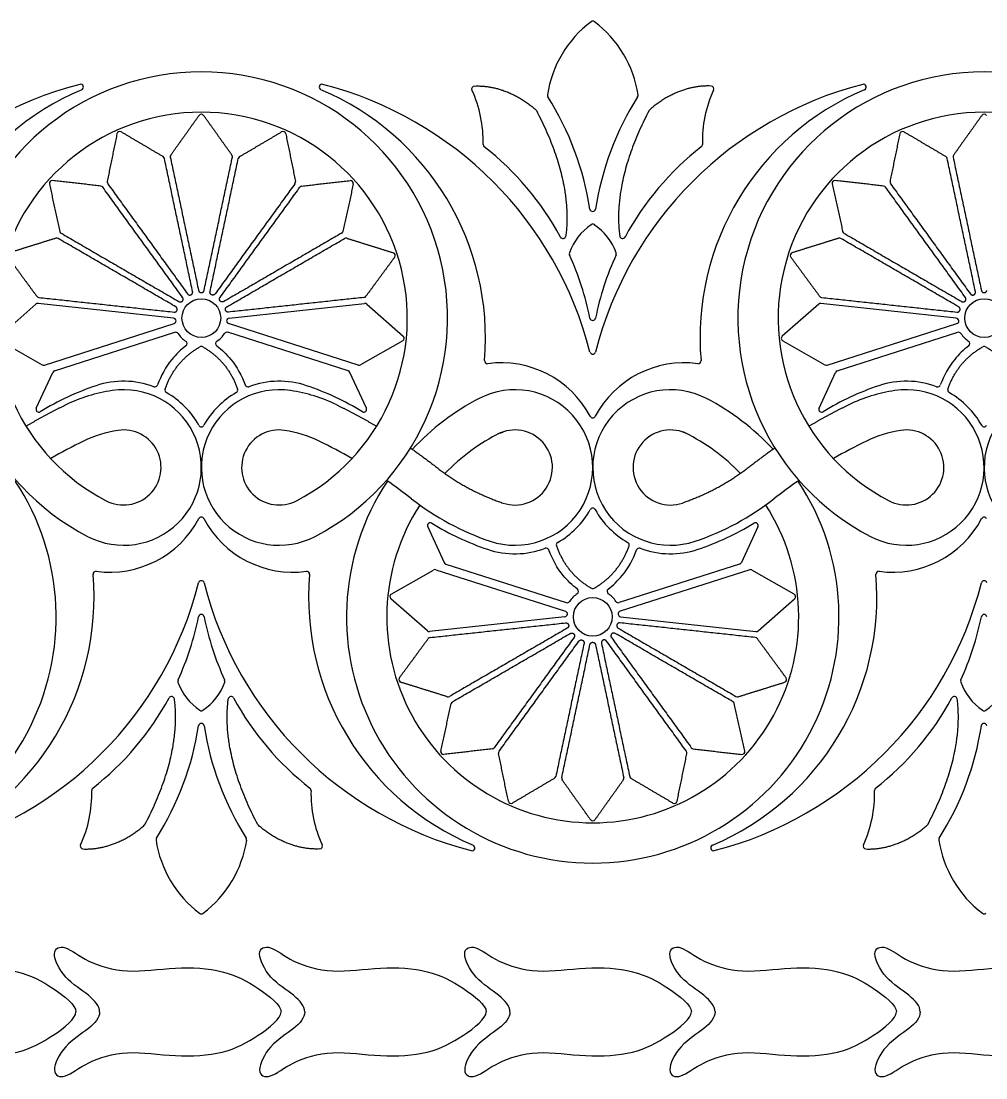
# Model space of a CAD drawing. Header units: millimetres. Extents: x -100 to 100, y -100 to 100.
# Drawn here: x -52.99 to -29.07, y -99.23 to -73.02 of the extents above; entities that cross this region are included whole.
import ezdxf

# ---------------------------------------------------------------- set-up
doc = ezdxf.new("R2010")
doc.units = ezdxf.units.MM
doc.header["$MEASUREMENT"] = 0
doc.layers.add('Layer 03', color=5, linetype='Continuous')

msp = doc.modelspace()

# ---------------------------------------------------------------- linework, layer by layer
at = {"layer": 'Layer 03'}
for p, q in [((-52.623, -80.039), (-53.529, -80.834)), ((-49.213, -80.385), (-52.569, -80.021)), ((-47.832, -80.385), (-44.477, -80.021)), ((-44.422, -80.039), (-43.516, -80.834)), ((-33.214, -80.039), (-34.12, -80.834)), ((-29.804, -80.385), (-33.16, -80.021)), ((-52.414, -81.552), (-49.199, -80.522)), ((-44.632, -81.552), (-47.846, -80.522)), ((-33.005, -81.552), (-29.79, -80.522)), ((-53.518, -80.948), (-52.47, -81.546)), ((-52.165, -81.694), (-49.179, -80.737)), ((-44.881, -81.694), (-47.866, -80.737)), ((-43.528, -80.948), (-44.575, -81.546)), ((-34.109, -80.948), (-33.061, -81.546)), ((-32.756, -81.694), (-29.77, -80.737)), ((-52.616, -82.617), (-52.207, -81.732)), ((-44.43, -82.617), (-44.838, -81.732)), ((-33.207, -82.617), (-32.798, -81.732)), ((-42.911, -85.56), (-42.503, -86.446)), ((-34.725, -85.56), (-35.134, -86.446)), ((-43.813, -87.229), (-42.766, -86.631)), ((-42.709, -86.625), (-39.495, -87.655)), ((-42.46, -86.483), (-39.475, -87.44)), ((-35.176, -86.483), (-38.162, -87.44)), ((-34.927, -86.625), (-38.142, -87.655)), ((-33.823, -87.229), (-34.871, -86.631)), ((-42.919, -88.139), (-43.825, -87.343)), ((-34.718, -88.139), (-33.812, -87.343)), ((-39.509, -87.792), (-42.864, -88.156)), ((-38.128, -87.792), (-34.772, -88.156))]:
    msp.add_line(p, q, dxfattribs=at)
for centre in [(-48.523, -80.384), (-29.114, -80.384), (-38.818, -87.793)]:
    msp.add_circle(centre, 0.48, dxfattribs=at)
for centre, radius, start, end in [((-37.174, -75.269), 2.8, 127.0477, 171.3906), ((-38.818, -73.09), 0.0704, 52.9523, 127.0477), ((-40.463, -75.269), 2.8, 8.6094, 52.9523), ((-48.523, -80.384), 6.105, 90, 242.5004), ((-48.523, -80.384), 6.105, 297.4996, 90), ((-29.114, -80.384), 6.105, 90, 242.5004), ((-29.114, -80.384), 6.105, 297.4996, 90), ((-49.235, -83.507), 9.211, 104.4595, 165.6746), ((-51.517, -74.656), 0.0704, 292.9015, 104.4595), ((-45.529, -74.656), 0.0704, 75.5405, 247.0985), ((-47.811, -83.507), 9.211, 14.3254, 75.5405), ((-41.75, -74.699), 0.0704, 92.313, 204.7926), ((-29.825, -83.507), 9.211, 104.4595, 165.6746), ((-35.887, -74.699), 0.0704, 335.2074, 87.687), ((-32.108, -74.656), 0.0704, 292.9015, 104.4595), ((-48.892, -80.87), 6.675, 112.9015, 184.8891), ((-48.154, -80.87), 6.675, 355.1109, 67.0985), ((-44.552, -75.993), 3.016, 358.3699, 24.7926), ((-39.872, -74.86), 0.0704, 171.3906, 212.3831), ((-46.061, -78.785), 7.257, 8.7502, 32.3831), ((-31.576, -78.785), 7.257, 147.6169, 171.2498), ((-37.764, -74.86), 0.0704, 327.6169, 8.6094), ((-29.483, -80.87), 6.675, 112.9015, 184.8891), ((-33.085, -75.993), 3.016, 155.2074, 181.6301), ((-48.523, -80.384), 5.107, 90, 242.5), ((-48.523, -75.399), 0.0704, 35.4977, 144.5023), ((-48.523, -80.384), 5.107, 297.5, 90), ((-40.279, -75.269), 0.0704, 27.8858, 48.7274), ((-37.358, -75.269), 0.0704, 131.2726, 152.1142), ((-29.114, -80.384), 5.107, 90, 242.5), ((-29.114, -75.399), 0.0704, 35.4977, 144.5023), ((-29.114, -80.384), 5.107, 297.5, 90), ((-50.546, -75.828), 0.0704, 59.4455, 168.4501), ((-46.499, -75.828), 0.0704, 11.5499, 120.5545), ((-31.137, -75.828), 0.0704, 59.4455, 168.4501), ((-41.466, -76.081), 0.0704, 178.3699, 231.9383), ((-45.955, -81.814), 7.211, 28.5007, 51.9383), ((-31.681, -81.814), 7.211, 128.0617, 151.4993), ((-36.17, -76.081), 0.0704, 308.0617, 1.6301), ((-49.508, -76.441), 0.0704, 11.9663, 59.4455), ((-49.223, -76.381), 0.0704, 144.5023, 191.9739), ((-47.823, -76.381), 0.0704, 348.0261, 35.4977), ((-47.538, -76.441), 0.0704, 120.5545, 168.0261), ((-30.099, -76.441), 0.0704, 11.9663, 59.4455), ((-29.814, -76.381), 0.0704, 144.5023, 191.9739), ((-52.222, -77.042), 0.0704, 83.3932, 192.3979), ((-50.788, -77.009), 0.0704, 168.4501, 215.9217), ((-46.258, -77.009), 0.0704, 324.0783, 11.5499), ((-44.824, -77.042), 0.0704, 347.6021, 96.6068), ((-32.812, -77.042), 0.0704, 83.3932, 192.3979), ((-31.379, -77.009), 0.0704, 168.4501, 215.9217), ((-51.024, -77.18), 0.0704, 35.9217, 83.3932), ((-46.022, -77.18), 0.0704, 96.6068, 144.0783), ((-31.615, -77.18), 0.0704, 35.9217, 83.3932), ((-38.818, -77.67), 0.0704, 188.7502, 351.2498), ((-38.068, -79.237), 1.411, 124.0307, 160.5139), ((-38.818, -78.126), 0.0704, 55.9693, 124.0307), ((-39.569, -79.237), 1.411, 19.4861, 55.9693), ((-51.963, -78.219), 0.0704, 192.3979, 239.8694), ((-45.083, -78.219), 0.0704, 300.1306, 347.6021), ((-39.557, -78.339), 0.0704, 208.5007, 352.3825), ((-38.08, -78.339), 0.0704, 187.6175, 331.4993), ((-32.554, -78.219), 0.0704, 192.3979, 239.8694), ((-52.109, -78.471), 0.0704, 59.8694, 107.341), ((-44.937, -78.471), 0.0704, 72.659, 120.1306), ((-32.7, -78.471), 0.0704, 59.8694, 107.341), ((-43.786, -78.831), 0.0704, 323.6544, 72.659), ((-39.332, -78.79), 0.0704, 160.5139, 204.5409), ((-45.955, -81.814), 7.211, 11.4156, 24.5409), ((-31.681, -81.814), 7.211, 155.4591, 168.5844), ((-38.305, -78.79), 0.0704, 335.4591, 19.4861), ((-33.851, -78.831), 0.0704, 107.341, 216.3456), ((-52.545, -79.802), 0.0704, 216.3456, 263.8172), ((-44.5, -79.802), 0.0704, 276.1828, 323.6544), ((-33.136, -79.802), 0.0704, 216.3456, 263.8172), ((-52.577, -80.091), 0.0704, 83.8172, 131.2888), ((-44.469, -80.091), 0.0704, 48.7112, 96.1828), ((-33.168, -80.091), 0.0704, 83.8172, 131.2888), ((-49.221, -80.455), 0.0704, 287.765, 83.8172), ((-47.825, -80.455), 0.0704, 96.1828, 252.235), ((-38.818, -80.373), 0.0704, 191.4156, 348.5844), ((-29.812, -80.455), 0.0704, 287.765, 83.8172), ((-49.158, -80.805), 0.0704, 33.5099, 107.765), ((-48.523, -80.384), 0.691, 213.5099, 236.113), ((-48.947, -81.016), 0.0704, 307.3775, 56.113), ((-48.098, -81.016), 0.0704, 123.887, 232.6225), ((-48.523, -80.384), 0.691, 303.887, 326.4901), ((-47.888, -80.805), 0.0704, 72.235, 146.4901), ((-43.563, -80.887), 0.0704, 299.7066, 48.7112), ((-34.074, -80.887), 0.0704, 131.2888, 240.2934), ((-29.749, -80.805), 0.0704, 33.5099, 107.765), ((-29.114, -80.384), 0.691, 213.5099, 236.113), ((-29.538, -81.016), 0.0704, 307.3775, 56.113), ((-48.523, -81.156), 0.0704, 60.0428, 119.9572), ((-38.818, -81.21), 0.0704, 194.3254, 345.6746), ((-29.114, -81.156), 0.0704, 60.0428, 119.9572), ((-41.432, -81.445), 0.0704, 175.1109, 277.7055), ((-41.088, -83.991), 2.499, 27.959, 97.7055), ((-36.549, -83.991), 2.499, 82.2945, 152.041), ((-36.204, -81.445), 0.0704, 262.2945, 4.8891), ((-52.435, -81.485), 0.0704, 240.2934, 287.765), ((-52.143, -81.761), 0.0704, 107.765, 155.2366), ((-44.902, -81.761), 0.0704, 24.7634, 72.235), ((-44.61, -81.485), 0.0704, 252.235, 299.7066), ((-33.026, -81.485), 0.0704, 240.2934, 287.765), ((-32.734, -81.761), 0.0704, 107.765, 155.2366), ((-50.451, -84.089), 2.14, 69.4855, 108.5717), ((-46.594, -84.089), 2.14, 71.4283, 110.5145), ((-31.042, -84.089), 2.14, 69.4855, 108.5717), ((-48.984, -88.456), 6.747, 108.5717, 121.5567), ((-50.154, -86.083), 3.945, 98.4745, 115.9504), ((-50.451, -84.089), 1.928, 242.5011, 98.4745), ((-49.677, -82.019), 0.0704, 249.4855, 339.7509), ((-49.356, -82.169), 0.0704, 160.5333, 240.307), ((-50.451, -84.089), 2.14, 29.2482, 60.307), ((-46.594, -84.089), 1.928, 81.5255, 297.4989), ((-46.594, -84.089), 2.14, 119.693, 150.7518), ((-47.689, -82.169), 0.0704, 299.693, 19.4667), ((-47.369, -82.019), 0.0704, 200.2491, 290.5145), ((-46.892, -86.083), 3.945, 64.0496, 81.5255), ((-48.062, -88.456), 6.747, 58.4433, 71.4283), ((-40.747, -84.089), 1.928, 251.4283, 117.5), ((-36.89, -84.089), 1.928, 62.5, 288.5717), ((-29.575, -88.456), 6.747, 108.5717, 121.5567), ((-30.745, -86.083), 3.945, 98.4745, 115.9504), ((-31.042, -84.089), 1.928, 242.5011, 98.4745), ((-30.268, -82.019), 0.0704, 249.4855, 339.7509), ((-29.947, -82.169), 0.0704, 160.5333, 240.307), ((-31.042, -84.089), 2.14, 29.2482, 60.307), ((-27.185, -84.089), 1.928, 81.5255, 297.4989), ((-38.818, -87.793), 6.105, 117.5, 137.1136), ((-38.818, -87.793), 6.105, 42.8864, 62.5), ((-52.552, -82.647), 0.0704, 155.2366, 301.5567), ((-44.494, -82.647), 0.0704, 238.4433, 24.7634), ((-33.143, -82.647), 0.0704, 155.2366, 301.5567), ((-48.523, -83.009), 0.0704, 209.2482, 330.7518), ((-38.818, -82.786), 0.0704, 207.959, 332.041), ((-29.114, -83.009), 0.0704, 209.2482, 330.7518), ((-50.154, -86.083), 2.947, 98.4745, 115.9504), ((-50.451, -84.089), 0.93, 242.5, 98.4745), ((-46.594, -84.089), 0.93, 81.5255, 297.5), ((-46.892, -86.083), 2.947, 64.0496, 81.5255), ((-38.818, -87.793), 5.107, 116.6819, 135.8742), ((-40.747, -84.089), 0.93, 251.4283, 117.5), ((-36.89, -84.089), 0.93, 62.5, 288.5717), ((-38.818, -87.793), 5.107, 44.1258, 63.3181), ((-30.745, -86.083), 2.947, 98.4745, 115.9504), ((-31.042, -84.089), 0.93, 242.5, 98.4745), ((-45.841, -94.945), 12.802, 115.9504, 120.0797), ((-51.204, -94.945), 12.802, 59.9203, 64.0496), ((-26.432, -94.945), 12.802, 115.9504, 120.0797), ((-58.227, -87.793), 6.105, 270, 33.4938), ((-38.818, -87.793), 6.105, 146.5062, 270), ((-51.204, -94.945), 12.802, 51.9283, 55.3877), ((-38.818, -87.793), 6.105, 270, 33.4938), ((-26.432, -94.945), 12.802, 124.6123, 128.0717), ((-39.279, -79.721), 6.536, 231.9279, 251.4283), ((-38.357, -79.721), 6.536, 288.5717, 308.0721), ((-38.818, -87.793), 5.107, 147.1032, 270), ((-40.747, -84.089), 2.14, 299.693, 330.7518), ((-38.818, -85.168), 0.0704, 29.2482, 150.7518), ((-38.818, -87.793), 5.107, 270, 32.8968), ((-36.89, -84.089), 2.14, 209.2482, 240.307), ((-50.792, -84.186), 2.499, 262.2945, 332.041), ((-48.523, -85.391), 0.0704, 27.959, 152.041), ((-46.253, -84.186), 2.499, 207.959, 277.7055), ((-31.383, -84.186), 2.499, 262.2945, 332.041), ((-29.114, -85.391), 0.0704, 27.959, 152.041), ((-42.847, -85.53), 0.0704, 58.4433, 204.7634), ((-39.279, -79.721), 6.747, 238.4433, 251.4283), ((-38.357, -79.721), 6.747, 288.5717, 301.5567), ((-34.789, -85.53), 0.0704, 335.2366, 121.5567), ((-39.652, -86.009), 0.0704, 119.693, 199.4667), ((-37.985, -86.009), 0.0704, 340.5333, 60.307), ((-40.747, -84.089), 2.14, 251.4283, 290.5145), ((-39.972, -86.159), 0.0704, 20.2491, 110.5145), ((-37.664, -86.159), 0.0704, 69.4855, 159.7509), ((-36.89, -84.089), 2.14, 249.4855, 288.5717), ((-42.439, -86.416), 0.0704, 204.7634, 252.235), ((-35.198, -86.416), 0.0704, 287.765, 335.2366), ((-57.858, -87.307), 6.675, 292.9015, 4.8891), ((-51.137, -86.733), 0.0704, 82.2945, 184.8891), ((-45.909, -86.733), 0.0704, 355.1109, 97.7055), ((-39.187, -87.307), 6.675, 175.1109, 247.0985), ((-42.731, -86.692), 0.0704, 72.235, 119.7066), ((-38.449, -87.307), 6.675, 292.9015, 4.8891), ((-34.906, -86.692), 0.0704, 60.2934, 107.765), ((-31.728, -86.733), 0.0704, 82.2945, 184.8891), ((-57.516, -84.671), 9.211, 284.4595, 345.6746), ((-48.523, -86.967), 0.0704, 14.3254, 165.6746), ((-39.53, -84.671), 9.211, 194.3254, 255.5405), ((-38.106, -84.671), 9.211, 284.4595, 345.6746), ((-29.114, -86.967), 0.0704, 14.3254, 165.6746), ((-43.778, -87.29), 0.0704, 119.7066, 228.7112), ((-38.818, -87.793), 0.691, 123.887, 146.4901), ((-39.243, -87.161), 0.0704, 303.887, 52.6225), ((-38.818, -87.021), 0.0704, 240.0428, 299.9572), ((-38.394, -87.161), 0.0704, 127.3775, 236.113), ((-38.818, -87.793), 0.691, 33.5099, 56.113), ((-33.858, -87.29), 0.0704, 311.2888, 60.2934), ((-39.453, -87.373), 0.0704, 252.235, 326.4901), ((-38.183, -87.373), 0.0704, 213.5099, 287.765), ((-48.523, -87.804), 0.0704, 11.4156, 168.5844), ((-39.516, -87.722), 0.0704, 276.1828, 72.235), ((-38.12, -87.722), 0.0704, 107.765, 263.8172), ((-29.114, -87.804), 0.0704, 11.4156, 168.5844), ((-55.66, -86.363), 7.211, 335.4591, 348.5844), ((-41.386, -86.363), 7.211, 191.4156, 204.5409), ((-36.251, -86.363), 7.211, 335.4591, 348.5844), ((-42.872, -88.086), 0.0704, 228.7112, 276.1828), ((-42.841, -88.375), 0.0704, 96.1828, 143.6544), ((-34.796, -88.375), 0.0704, 36.3456, 83.8172), ((-34.764, -88.086), 0.0704, 263.8172, 311.2888), ((-49.036, -89.388), 0.0704, 155.4591, 199.4861), ((-48.009, -89.388), 0.0704, 340.5139, 24.5409), ((-43.555, -89.347), 0.0704, 143.6544, 252.659), ((-34.081, -89.347), 0.0704, 287.341, 36.3456), ((-29.627, -89.388), 0.0704, 155.4591, 199.4861), ((-47.772, -88.94), 1.411, 199.4861, 235.9693), ((-49.273, -88.94), 1.411, 304.0307, 340.5139), ((-28.363, -88.94), 1.411, 199.4861, 235.9693), ((-29.864, -88.94), 1.411, 304.0307, 340.5139), ((-55.66, -86.363), 7.211, 308.0617, 331.4993), ((-49.261, -89.838), 0.0704, 7.6175, 151.4993), ((-47.784, -89.838), 0.0704, 28.5007, 172.3825), ((-41.386, -86.363), 7.211, 208.5007, 231.9383), ((-42.404, -89.706), 0.0704, 252.659, 300.1306), ((-35.232, -89.706), 0.0704, 239.8694, 287.341), ((-36.251, -86.363), 7.211, 308.0617, 331.4993), ((-29.852, -89.838), 0.0704, 7.6175, 151.4993), ((-48.523, -90.052), 0.0704, 235.9693, 304.0307), ((-42.258, -89.958), 0.0704, 120.1306, 167.6021), ((-35.378, -89.958), 0.0704, 12.3979, 59.8694), ((-29.114, -90.052), 0.0704, 235.9693, 304.0307), ((-55.765, -89.392), 7.257, 327.6169, 351.2498), ((-48.523, -90.507), 0.0704, 8.7502, 171.2498), ((-41.28, -89.392), 7.257, 188.7502, 212.3831), ((-36.356, -89.392), 7.257, 327.6169, 351.2498), ((-29.114, -90.507), 0.0704, 8.7502, 171.2498), ((-42.517, -91.136), 0.0704, 167.6021, 276.6068), ((-41.319, -90.997), 0.0704, 276.6068, 324.0783), ((-41.083, -91.168), 0.0704, 144.0783, 191.5499), ((-36.553, -91.168), 0.0704, 348.4501, 35.9217), ((-36.317, -90.997), 0.0704, 215.9217, 263.3932), ((-35.119, -91.136), 0.0704, 263.3932, 12.3979), ((-39.803, -91.736), 0.0704, 300.5545, 348.0337), ((-39.518, -91.797), 0.0704, 168.0261, 215.4977), ((-38.118, -91.797), 0.0704, 324.5023, 11.9739), ((-37.833, -91.736), 0.0704, 191.9739, 239.4455), ((-54.256, -92.184), 3.016, 335.2074, 1.6301), ((-51.171, -92.096), 0.0704, 128.0617, 181.6301), ((-45.875, -92.096), 0.0704, 358.3699, 51.9383), ((-42.789, -92.184), 3.016, 178.3699, 204.7926), ((-34.847, -92.184), 3.016, 335.2074, 1.6301), ((-31.762, -92.096), 0.0704, 128.0617, 181.6301), ((-40.842, -92.349), 0.0704, 191.5499, 300.5545), ((-36.795, -92.349), 0.0704, 239.4455, 348.4501), ((-49.983, -92.908), 0.0704, 311.2726, 332.1142), ((-47.062, -92.908), 0.0704, 207.8858, 228.7274), ((-38.818, -92.778), 0.0704, 215.4977, 324.5023), ((-30.574, -92.908), 0.0704, 311.2726, 332.1142), ((-49.577, -93.317), 0.0704, 147.6169, 188.6094), ((-47.469, -93.317), 0.0704, 351.3906, 32.3831), ((-30.168, -93.317), 0.0704, 147.6169, 188.6094), ((-51.454, -93.478), 0.0704, 155.2074, 267.687), ((-46.878, -92.908), 2.8, 188.6094, 232.9523), ((-50.167, -92.908), 2.8, 307.0477, 351.3906), ((-45.591, -93.478), 0.0704, 272.313, 24.7926), ((-41.812, -93.522), 0.0704, 255.5405, 67.0985), ((-35.824, -93.522), 0.0704, 112.9015, 284.4595), ((-32.045, -93.478), 0.0704, 155.2074, 267.687), ((-27.469, -92.908), 2.8, 188.6094, 232.9523), ((-48.523, -95.087), 0.0704, 232.9523, 307.0477), ((-29.114, -95.087), 0.0704, 232.9523, 307.0477)]:
    msp.add_arc(centre, radius, start, end, dxfattribs=at)
for points, weights in [([(-41.753, -74.629), (-40.939, -74.596), (-40.232, -75.216)], [0.991086190686, 0.931627267798, 0.998993724523]), ([(-35.884, -74.629), (-36.698, -74.596), (-37.404, -75.216)], [0.991086190686, 0.931627267798, 0.998993724523]), ([(-40.216, -75.236), (-39.302, -76.965), (-39.487, -78.349)], [0.996253518444, 0.951418316504, 0.992804499628]), ([(-37.42, -75.236), (-38.335, -76.965), (-38.15, -78.349)], [0.996253518444, 0.951418316504, 0.992804499628]), ([(-51.88, -82.536), (-52.385, -82.782), (-52.868, -83.067)], [0.999999997335, 0.997851911537, 0.997354930222]), ([(-45.165, -82.536), (-44.661, -82.782), (-44.178, -83.067)], [0.999999997335, 0.997851911537, 0.997354930222]), ([(-32.471, -82.536), (-32.976, -82.782), (-33.459, -83.067)], [0.999999997335, 0.997851911537, 0.997354930222]), ([(-41.111, -83.23), (-41.077, -83.218), (-41.043, -83.207)], [0.998930088524, 0.99944361276, 1]), ([(-36.525, -83.23), (-36.559, -83.218), (-36.593, -83.207)], [0.998930088524, 0.99944361276, 1]), ([(-43.338, -83.606), (-43.009, -83.834), (-42.694, -84.081)], [0.997776199129, 0.998468414763, 1]), ([(-34.299, -83.606), (-34.627, -83.834), (-34.942, -84.081)], [0.997776199129, 0.998468414763, 1]), ([(-42.694, -84.081), (-41.945, -84.668), (-41.043, -84.971)], [1, 0.985555526944, 1]), ([(-34.942, -84.081), (-35.691, -84.668), (-36.593, -84.971)], [1, 0.985555526944, 1]), ([(-49.921, -92.941), (-49.006, -91.213), (-49.191, -89.828)], [0.996253518444, 0.951418316504, 0.992804499628]), ([(-47.125, -92.941), (-48.039, -91.213), (-47.854, -89.828)], [0.996253518444, 0.951418316504, 0.992804499628]), ([(-30.512, -92.941), (-29.597, -91.213), (-29.782, -89.828)], [0.996253518444, 0.951418316504, 0.992804499628]), ([(-51.457, -93.549), (-50.643, -93.581), (-49.937, -92.961)], [0.991086190686, 0.931627267798, 0.998993724523]), ([(-45.588, -93.549), (-46.402, -93.581), (-47.109, -92.961)], [0.991086190686, 0.931627267798, 0.998993724523]), ([(-32.048, -93.549), (-31.234, -93.581), (-30.528, -92.961)], [0.991086190686, 0.931627267798, 0.998993724523])]:
    msp.add_rational_spline(points, weights, degree=2, dxfattribs=at)
for points, degree in [([(-48.58, -75.358), (-48.93, -75.849), (-49.28, -76.34)], 2), ([(-47.765, -76.34), (-48.115, -75.849), (-48.465, -75.358)], 2), ([(-29.171, -75.358), (-29.521, -75.849), (-29.871, -76.34)], 2), ([(-50.615, -75.814), (-50.736, -76.405), (-50.857, -76.995)], 2), ([(-49.472, -76.38), (-49.991, -76.074), (-50.511, -75.767)], 2), ([(-47.573, -76.38), (-47.054, -76.074), (-46.535, -75.767)], 2), ([(-46.43, -75.814), (-46.309, -76.405), (-46.189, -76.995)], 2), ([(-31.206, -75.814), (-31.327, -76.405), (-31.448, -76.995)], 2), ([(-30.063, -76.38), (-30.582, -76.074), (-31.101, -75.767)], 2), ([(-48.739, -79.727), (-49.089, -78.077), (-49.439, -76.426)], 2), ([(-49.292, -76.395), (-48.942, -78.046), (-48.592, -79.697)], 2), ([(-48.454, -79.697), (-48.104, -78.046), (-47.754, -76.395)], 2), ([(-48.307, -79.728), (-47.957, -78.077), (-47.607, -76.426)], 2), ([(-29.33, -79.727), (-29.68, -78.077), (-30.03, -76.426)], 2), ([(-29.883, -76.395), (-29.533, -78.046), (-29.183, -79.697)], 2), ([(-51.016, -77.11), (-51.615, -77.041), (-52.213, -76.972)], 2), ([(-46.03, -77.11), (-45.431, -77.041), (-44.832, -76.972)], 2), ([(-31.606, -77.11), (-32.205, -77.041), (-32.804, -76.972)], 2), ([(-52.29, -77.057), (-52.161, -77.646), (-52.031, -78.234)], 2), ([(-48.986, -79.872), (-49.976, -78.506), (-50.967, -77.139)], 2), ([(-50.845, -77.051), (-49.855, -78.417), (-48.865, -79.783)], 2), ([(-46.201, -77.051), (-47.191, -78.417), (-48.181, -79.784)], 2), ([(-48.059, -79.872), (-47.069, -78.506), (-46.079, -77.139)], 2), ([(-44.755, -77.057), (-44.885, -77.646), (-45.014, -78.234)], 2), ([(-32.881, -77.057), (-32.752, -77.646), (-32.622, -78.234)], 2), ([(-29.577, -79.872), (-30.567, -78.506), (-31.557, -77.139)], 2), ([(-31.436, -77.051), (-30.446, -78.417), (-29.456, -79.783)], 2), ([(-51.998, -78.28), (-50.538, -79.127), (-49.079, -79.975)], 2), ([(-45.048, -78.28), (-46.507, -79.127), (-47.967, -79.975)], 2), ([(-32.589, -78.28), (-31.129, -79.127), (-29.67, -79.975)], 2), ([(-52.13, -78.404), (-52.705, -78.584), (-53.281, -78.763)], 2), ([(-49.154, -80.105), (-50.614, -79.257), (-52.073, -78.41)], 2), ([(-47.891, -80.105), (-46.432, -79.257), (-44.972, -78.41)], 2), ([(-44.916, -78.404), (-44.34, -78.584), (-43.765, -78.763)], 2), ([(-32.721, -78.404), (-33.296, -78.584), (-33.872, -78.763)], 2), ([(-29.745, -80.105), (-31.205, -79.257), (-32.664, -78.41)], 2), ([(-53.317, -78.872), (-52.959, -79.358), (-52.602, -79.844)], 2), ([(-43.729, -78.872), (-44.086, -79.358), (-44.444, -79.844)], 2), ([(-33.908, -78.872), (-33.55, -79.358), (-33.193, -79.844)], 2), ([(-52.553, -79.872), (-50.875, -80.054), (-49.197, -80.236)], 2), ([(-44.493, -79.872), (-46.171, -80.054), (-47.848, -80.236)], 2), ([(-33.144, -79.872), (-31.466, -80.054), (-29.788, -80.236)], 2), ([(-49.423, -82.145), (-49.178, -81.452), (-48.558, -81.095)], 2), ([(-48.905, -81.072), (-49.034, -81.172), (-49.151, -81.284), (-49.253, -81.409)], 3), ([(-48.488, -81.095), (-47.868, -81.452), (-47.623, -82.145)], 2), ([(-48.141, -81.072), (-48.011, -81.172), (-47.894, -81.284), (-47.792, -81.409)], 3), ([(-30.014, -82.145), (-29.769, -81.452), (-29.149, -81.095)], 2), ([(-29.495, -81.072), (-29.625, -81.172), (-29.742, -81.284), (-29.844, -81.409)], 3), ([(-29.078, -81.095), (-28.459, -81.452), (-28.214, -82.145)], 2), ([(-49.253, -81.409), (-49.404, -81.594), (-49.523, -81.807), (-49.611, -82.043)], 3), ([(-47.792, -81.409), (-47.641, -81.594), (-47.522, -81.807), (-47.435, -82.043)], 3), ([(-29.844, -81.409), (-29.995, -81.594), (-30.114, -81.807), (-30.201, -82.043)], 3), ([(-39.549, -86.768), (-39.7, -86.583), (-39.819, -86.37), (-39.906, -86.134)], 3), ([(-39.718, -86.032), (-39.473, -86.725), (-38.853, -87.082)], 2), ([(-38.783, -87.082), (-38.163, -86.725), (-37.918, -86.032)], 2), ([(-38.088, -86.768), (-37.937, -86.583), (-37.818, -86.37), (-37.73, -86.134)], 3), ([(-39.2, -87.105), (-39.33, -87.006), (-39.447, -86.893), (-39.549, -86.768)], 3), ([(-38.436, -87.105), (-38.307, -87.006), (-38.19, -86.893), (-38.088, -86.768)], 3), ([(-42.848, -88.305), (-41.17, -88.123), (-39.493, -87.942)], 2), ([(-34.788, -88.305), (-36.466, -88.123), (-38.144, -87.942)], 2), ([(-39.45, -88.073), (-40.909, -88.92), (-42.369, -89.767)], 2), ([(-42.293, -89.897), (-40.834, -89.05), (-39.374, -88.203)], 2), ([(-39.282, -88.305), (-40.272, -89.672), (-41.262, -91.038)], 2), ([(-38.355, -88.305), (-37.365, -89.672), (-36.374, -91.038)], 2), ([(-35.343, -89.897), (-36.803, -89.05), (-38.262, -88.203)], 2), ([(-38.187, -88.073), (-36.727, -88.92), (-35.268, -89.767)], 2), ([(-43.612, -89.305), (-43.255, -88.819), (-42.897, -88.333)], 2), ([(-41.14, -91.126), (-40.151, -89.76), (-39.161, -88.394)], 2), ([(-39.035, -88.45), (-39.385, -90.1), (-39.734, -91.751)], 2), ([(-39.587, -91.782), (-39.237, -90.131), (-38.887, -88.48)], 2), ([(-38.749, -88.48), (-38.399, -90.131), (-38.049, -91.782)], 2), ([(-38.602, -88.449), (-38.252, -90.1), (-37.902, -91.751)], 2), ([(-36.496, -91.126), (-37.486, -89.76), (-38.476, -88.393)], 2), ([(-34.024, -89.305), (-34.382, -88.819), (-34.739, -88.333)], 2), ([(-42.425, -89.773), (-43.001, -89.594), (-43.576, -89.414)], 2), ([(-35.211, -89.773), (-34.636, -89.594), (-34.06, -89.414)], 2), ([(-42.586, -91.121), (-42.456, -90.532), (-42.327, -89.943)], 2), ([(-35.051, -91.121), (-35.18, -90.532), (-35.31, -89.943)], 2), ([(-41.311, -91.067), (-41.91, -91.136), (-42.509, -91.206)], 2), ([(-40.911, -92.363), (-41.032, -91.773), (-41.152, -91.182)], 2), ([(-36.726, -92.363), (-36.605, -91.773), (-36.484, -91.182)], 2), ([(-36.325, -91.067), (-35.726, -91.136), (-35.128, -91.206)], 2), ([(-39.768, -91.797), (-40.287, -92.103), (-40.806, -92.41)], 2), ([(-38.876, -92.819), (-39.226, -92.328), (-39.576, -91.838)], 2), ([(-38.061, -91.838), (-38.411, -92.328), (-38.761, -92.819)], 2), ([(-37.869, -91.797), (-37.35, -92.103), (-36.83, -92.41)], 2), ([(-56.13, -97.589), (-56.13, -97.444), (-56.356, -97.179), (-57.02, -96.777), (-57.37, -96.06), (-57.003, -95.898), (-56.478, -96.353), (-55.473, -96.659), (-54.253, -96.459), (-53.025, -96.531), (-52.203, -96.969), (-51.631, -97.422), (-51.631, -97.589)], 3), ([(-51.044, -97.589), (-51.044, -97.444), (-51.27, -97.179), (-51.934, -96.777), (-52.284, -96.06), (-51.917, -95.898), (-51.392, -96.353), (-50.387, -96.659), (-49.168, -96.459), (-47.939, -96.531), (-47.117, -96.969), (-46.545, -97.422), (-46.545, -97.589)], 3), ([(-45.958, -97.589), (-45.958, -97.444), (-46.184, -97.179), (-46.848, -96.777), (-47.198, -96.06), (-46.831, -95.898), (-46.306, -96.353), (-45.301, -96.659), (-44.082, -96.459), (-42.853, -96.531), (-42.031, -96.969), (-41.459, -97.422), (-41.459, -97.589)], 3), ([(-40.872, -97.589), (-40.872, -97.444), (-41.098, -97.179), (-41.762, -96.777), (-42.112, -96.06), (-41.745, -95.898), (-41.22, -96.353), (-40.215, -96.659), (-38.996, -96.459), (-37.767, -96.531), (-36.945, -96.969), (-36.373, -97.422), (-36.373, -97.589)], 3), ([(-35.786, -97.589), (-35.786, -97.444), (-36.012, -97.179), (-36.676, -96.777), (-37.026, -96.06), (-36.659, -95.898), (-36.135, -96.353), (-35.129, -96.659), (-33.91, -96.459), (-32.681, -96.531), (-31.86, -96.969), (-31.287, -97.422), (-31.287, -97.589)], 3), ([(-30.7, -97.589), (-30.7, -97.444), (-30.926, -97.179), (-31.59, -96.777), (-31.94, -96.06), (-31.573, -95.898), (-31.049, -96.353), (-30.043, -96.659), (-28.824, -96.459), (-27.595, -96.531), (-26.774, -96.969), (-26.201, -97.422), (-26.201, -97.589)], 3), ([(-56.13, -97.589), (-56.13, -97.734), (-56.356, -97.998), (-57.02, -98.4), (-57.37, -99.117), (-57.003, -99.279), (-56.478, -98.825), (-55.473, -98.518), (-54.253, -98.719), (-53.025, -98.647), (-52.203, -98.208), (-51.631, -97.755), (-51.631, -97.589)], 3), ([(-51.044, -97.589), (-51.044, -97.734), (-51.27, -97.998), (-51.934, -98.4), (-52.284, -99.117), (-51.917, -99.279), (-51.392, -98.825), (-50.387, -98.518), (-49.168, -98.719), (-47.939, -98.647), (-47.117, -98.208), (-46.545, -97.755), (-46.545, -97.589)], 3), ([(-45.958, -97.589), (-45.958, -97.734), (-46.184, -97.998), (-46.848, -98.4), (-47.198, -99.117), (-46.831, -99.279), (-46.306, -98.825), (-45.301, -98.518), (-44.082, -98.719), (-42.853, -98.647), (-42.031, -98.208), (-41.459, -97.755), (-41.459, -97.589)], 3), ([(-40.872, -97.589), (-40.872, -97.734), (-41.098, -97.998), (-41.762, -98.4), (-42.112, -99.117), (-41.745, -99.279), (-41.22, -98.825), (-40.215, -98.518), (-38.996, -98.719), (-37.767, -98.647), (-36.945, -98.208), (-36.373, -97.755), (-36.373, -97.589)], 3), ([(-35.786, -97.589), (-35.786, -97.734), (-36.012, -97.998), (-36.676, -98.4), (-37.026, -99.117), (-36.659, -99.279), (-36.135, -98.825), (-35.129, -98.518), (-33.91, -98.719), (-32.681, -98.647), (-31.86, -98.208), (-31.287, -97.755), (-31.287, -97.589)], 3), ([(-30.7, -97.589), (-30.7, -97.734), (-30.926, -97.998), (-31.59, -98.4), (-31.94, -99.117), (-31.573, -99.279), (-31.049, -98.825), (-30.043, -98.518), (-28.824, -98.719), (-27.595, -98.647), (-26.774, -98.208), (-26.201, -97.755), (-26.201, -97.589)], 3)]:
    msp.add_open_spline(points, degree=degree, dxfattribs=at)
for points, weights, knots in [([(-49.079, -79.975), (-49.029, -80.003), (-48.991, -79.961), (-48.953, -79.919), (-48.986, -79.872)], [1, 0.777002532812, 1, 0.777002532812, 1], [3.7649943, 3.7649943, 3.7649943, 3.846703, 3.846703, 3.9284118, 3.9284118, 3.9284118]), ([(-48.865, -79.783), (-48.832, -79.83), (-48.78, -79.806), (-48.727, -79.783), (-48.739, -79.727)], [1, 0.776560308122, 1, 0.776560308122, 1], [6.4871414, 6.4871414, 6.4871414, 6.5689344, 6.5689344, 6.6507274, 6.6507274, 6.6507274]), ([(-48.592, -79.697), (-48.58, -79.753), (-48.523, -79.753), (-48.466, -79.753), (-48.454, -79.697)], [1, 0.777002531931, 1, 0.777002531931, 1], [4.039016, 4.039016, 4.039016, 4.1207247, 4.1207247, 4.2024335, 4.2024335, 4.2024335]), ([(-48.181, -79.784), (-48.214, -79.83), (-48.267, -79.807), (-48.319, -79.784), (-48.307, -79.728)], [1, 0.777002534424, 1, 0.777002534424, 1], [6.4880822, 6.4880822, 6.4880822, 6.5697909, 6.5697909, 6.6514997, 6.6514997, 6.6514997]), ([(-47.967, -79.975), (-48.016, -80.003), (-48.054, -79.961), (-48.093, -79.919), (-48.059, -79.872)], [1, 0.777002532812, 1, 0.777002532812, 1], [3.7649943, 3.7649943, 3.7649943, 3.846703, 3.846703, 3.9284118, 3.9284118, 3.9284118]), ([(-29.67, -79.975), (-29.62, -80.003), (-29.582, -79.961), (-29.544, -79.919), (-29.577, -79.872)], [1, 0.777002532812, 1, 0.777002532812, 1], [3.7649943, 3.7649943, 3.7649943, 3.846703, 3.846703, 3.9284118, 3.9284118, 3.9284118]), ([(-29.456, -79.783), (-29.423, -79.83), (-29.37, -79.806), (-29.318, -79.783), (-29.33, -79.727)], [1, 0.776560308122, 1, 0.776560308122, 1], [6.4871414, 6.4871414, 6.4871414, 6.5689344, 6.5689344, 6.6507274, 6.6507274, 6.6507274]), ([(-29.183, -79.697), (-29.171, -79.753), (-29.114, -79.753), (-29.057, -79.753), (-29.045, -79.697)], [1, 0.777002531931, 1, 0.777002531931, 1], [4.039016, 4.039016, 4.039016, 4.1207247, 4.1207247, 4.2024335, 4.2024335, 4.2024335]), ([(-49.197, -80.236), (-49.14, -80.242), (-49.123, -80.187), (-49.105, -80.133), (-49.154, -80.105)], [1, 0.777002534164, 1, 0.777002534164, 1], [3.7649943, 3.7649943, 3.7649943, 3.846703, 3.846703, 3.9284118, 3.9284118, 3.9284118]), ([(-47.848, -80.236), (-47.905, -80.242), (-47.923, -80.187), (-47.941, -80.133), (-47.891, -80.105)], [1, 0.777002534164, 1, 0.777002534164, 1], [3.7649943, 3.7649943, 3.7649943, 3.846703, 3.846703, 3.9284118, 3.9284118, 3.9284118]), ([(-29.788, -80.236), (-29.731, -80.242), (-29.714, -80.187), (-29.696, -80.133), (-29.745, -80.105)], [1, 0.777002534164, 1, 0.777002534164, 1], [3.7649943, 3.7649943, 3.7649943, 3.846703, 3.846703, 3.9284118, 3.9284118, 3.9284118]), ([(-39.493, -87.942), (-39.436, -87.936), (-39.418, -87.99), (-39.4, -88.044), (-39.45, -88.073)], [1, 0.777002534164, 1, 0.777002534164, 1], [3.7649943, 3.7649943, 3.7649943, 3.846703, 3.846703, 3.9284118, 3.9284118, 3.9284118]), ([(-38.144, -87.942), (-38.201, -87.936), (-38.218, -87.99), (-38.236, -88.044), (-38.187, -88.073)], [1, 0.777002534164, 1, 0.777002534164, 1], [3.7649943, 3.7649943, 3.7649943, 3.846703, 3.846703, 3.9284118, 3.9284118, 3.9284118]), ([(-39.374, -88.203), (-39.325, -88.174), (-39.287, -88.216), (-39.248, -88.259), (-39.282, -88.305)], [1, 0.777002532812, 1, 0.777002532812, 1], [3.7649943, 3.7649943, 3.7649943, 3.846703, 3.846703, 3.9284118, 3.9284118, 3.9284118]), ([(-38.262, -88.203), (-38.312, -88.174), (-38.35, -88.216), (-38.388, -88.259), (-38.355, -88.305)], [1, 0.777002532812, 1, 0.777002532812, 1], [3.7649943, 3.7649943, 3.7649943, 3.846703, 3.846703, 3.9284118, 3.9284118, 3.9284118]), ([(-39.161, -88.394), (-39.127, -88.348), (-39.075, -88.371), (-39.023, -88.394), (-39.035, -88.45)], [1, 0.776560308122, 1, 0.776560308122, 1], [6.4871414, 6.4871414, 6.4871414, 6.5689344, 6.5689344, 6.6507274, 6.6507274, 6.6507274]), ([(-38.887, -88.48), (-38.875, -88.424), (-38.818, -88.424), (-38.761, -88.424), (-38.749, -88.48)], [1, 0.777002531931, 1, 0.777002531931, 1], [4.039016, 4.039016, 4.039016, 4.1207247, 4.1207247, 4.2024335, 4.2024335, 4.2024335]), ([(-38.476, -88.393), (-38.51, -88.347), (-38.562, -88.37), (-38.614, -88.393), (-38.602, -88.449)], [1, 0.777002534424, 1, 0.777002534424, 1], [6.4880822, 6.4880822, 6.4880822, 6.5697909, 6.5697909, 6.6514997, 6.6514997, 6.6514997])]:
    msp.add_rational_spline(points, weights, degree=2, knots=knots, dxfattribs=at)

doc.saveas('drawing.dxf')
